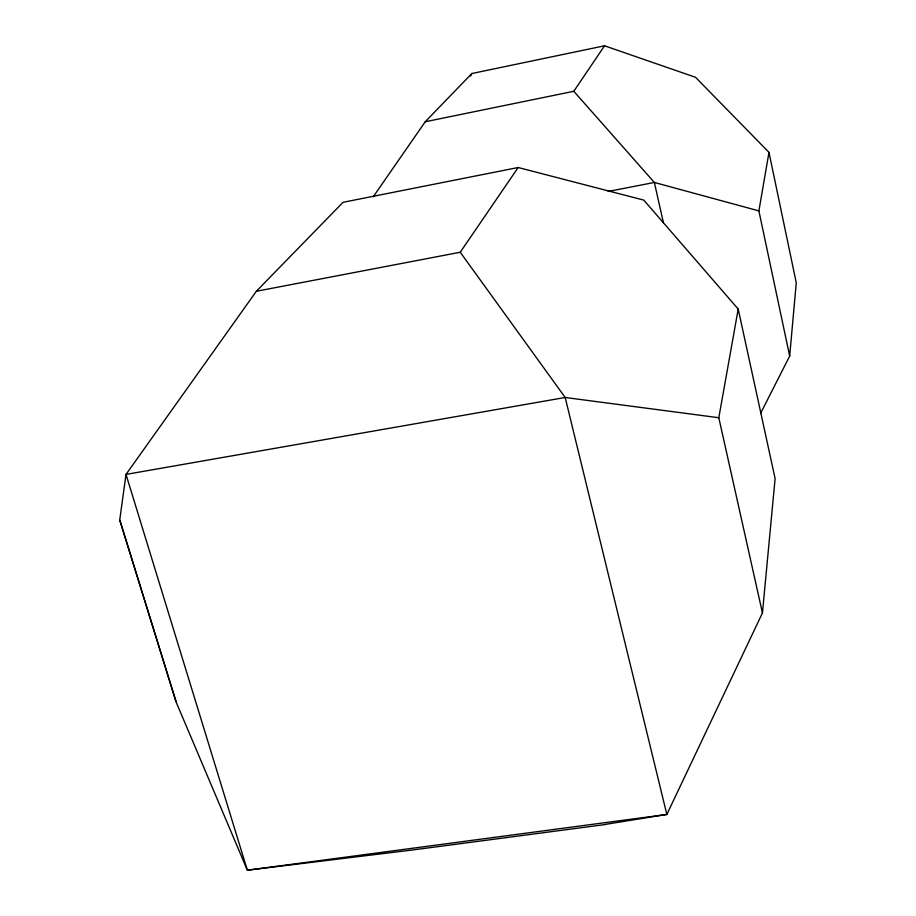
<?xml version="1.0" encoding="UTF-8"?>
<svg xmlns="http://www.w3.org/2000/svg" width="916" height="916" viewBox="0 0 916 916"><rect width="100%" height="100%" fill="white"/><g stroke="black" fill="none" stroke-linecap="round" stroke-linejoin="round"><path stroke-width="1.37" d="M760.555 413.437L789.684 356.072L796.267 282.758L768.982 152.365L695.507 77.276L604.526 45.8L471.843 73.52L425.23 121.759L373.316 196.654M605.121 824.434L666.848 814.45L762.444 612.941L775.108 478.564L738.204 309.058L643.788 200.112L518.17 167.514L343.053 202.299L256.365 291.265L126.007 474.408L119.733 519.945L175.929 701.564L247.354 870.2L413.482 849.865L605.018 824.572M789.684 356.072L758.883 210.886L768.982 152.365M762.444 612.941L718.808 417.73L738.204 309.058M470.606 76.062L471.843 73.52M425.23 121.759L573.805 91.291L604.526 45.8M256.365 291.265L460.244 252.244L518.17 167.514M608.178 191.444L654.356 182.456L758.883 210.886M718.808 417.73L565.183 397.487L126.007 474.408L247.354 870.2L666.848 814.45L565.183 397.487L460.244 252.244M573.805 91.291L654.356 182.456L663.447 222.828M119.733 519.945L176.09 701.667"/></g></svg>
